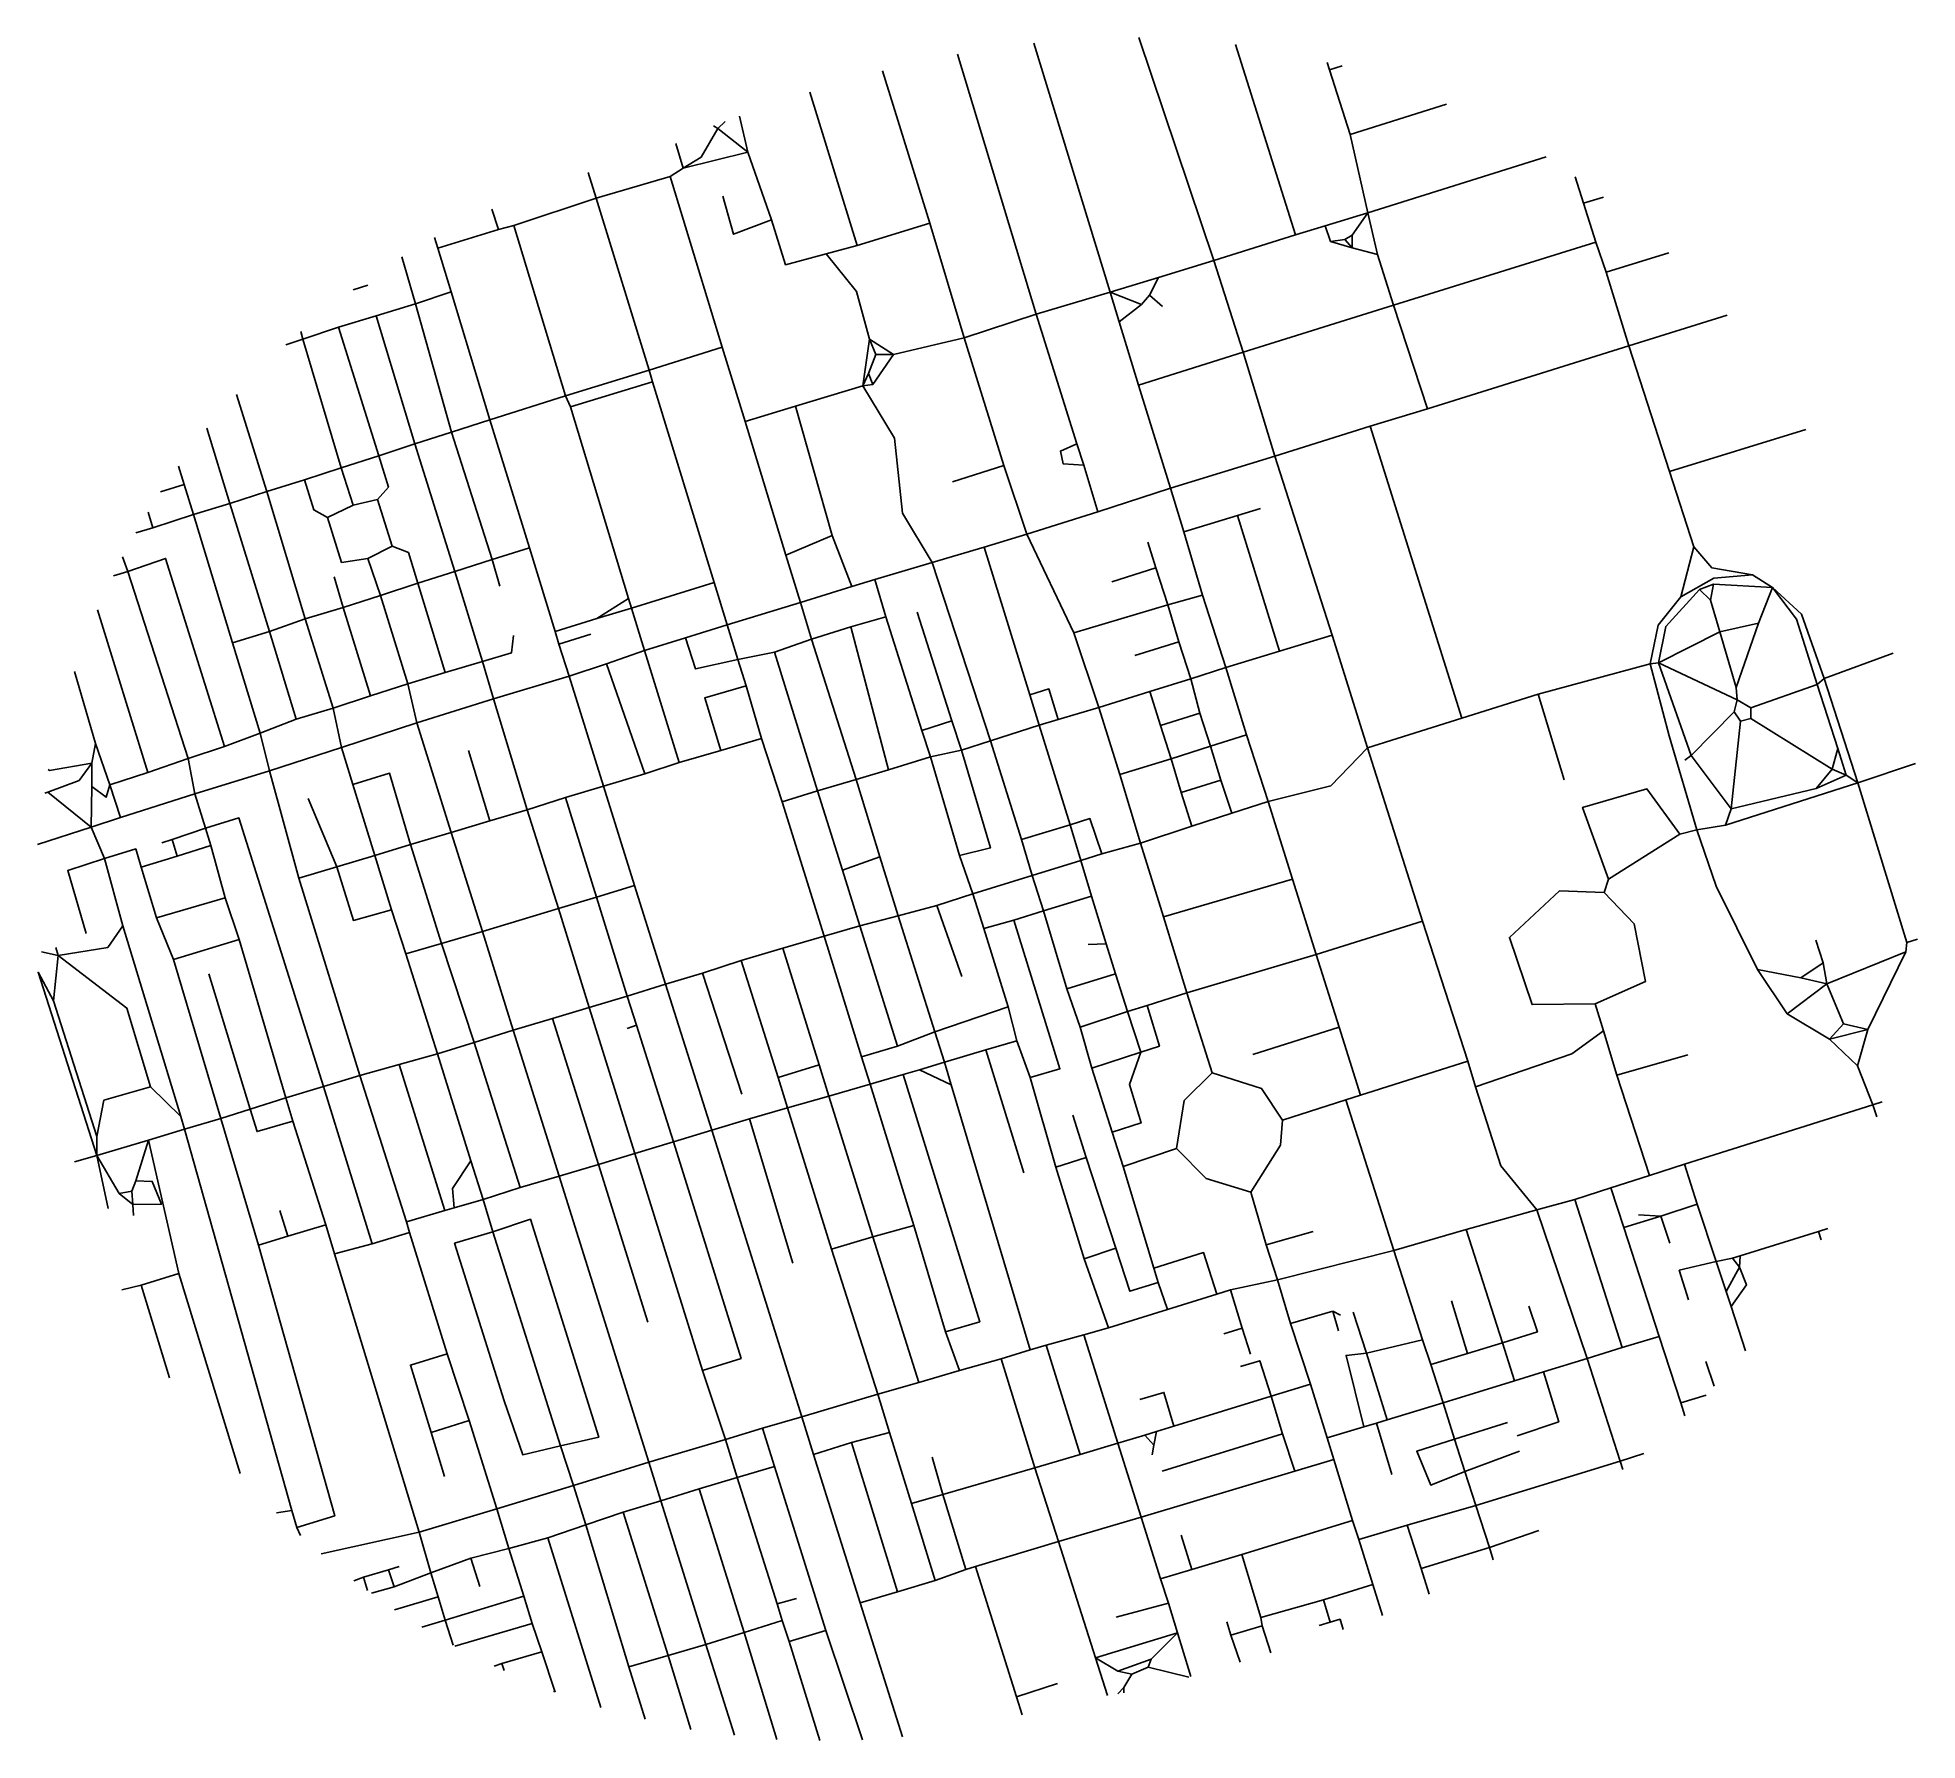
# Model space of a CAD drawing. Header units: metres. Extents: x 627410 to 629836, y 4834532 to 4836730.
import ezdxf

# ---------------------------------------------------------------- set-up
doc = ezdxf.new("R2010")
doc.units = ezdxf.units.M

msp = doc.modelspace()

# ---------------------------------------------------------------- linework, layer by layer
at = {"layer": 'ROADS'}
for points in [[(628927.8, 4836442.3), (628831.3, 4836730)], [(628698.6, 4836373.1), (628597.3, 4836708.8)], [(628794.3, 4836401.5), (628695.7, 4836723)], [(629033.2, 4836475.5), (628955.8, 4836720.9)], [(628561.4, 4836490.7), (628500.2, 4836687)], [(629077.1, 4836688.4), (629074, 4836698)], [(629077.1, 4836688.4), (629093.4, 4836693.5)], [(629103.7, 4836605.1), (629077.1, 4836688.4)], [(628467.6, 4836461.5), (628406.8, 4836659.7)], [(628326.6, 4836582.2), (628315.9, 4836628.6)], [(629228.1, 4836643.9), (629103.7, 4836605.1)], [(628243, 4836561.5), (628266.2, 4836575.5), (628288, 4836612.8)], [(628288, 4836612.8), (628282.2, 4836616.2)], [(628288, 4836612.8), (628297.4, 4836621.9)], [(628326.6, 4836582.2), (628288, 4836612.8)], [(629126.7, 4836504), (629103.7, 4836605.1)], [(628243, 4836561.5), (628233.8, 4836593.2)], [(628326.6, 4836582.2), (628243, 4836561.5)], [(628357.2, 4836494.9), (628326.6, 4836582.2)], [(628130.7, 4836522.8), (628120.5, 4836555.8)], [(628243, 4836561.5), (628226.4, 4836550.9)], [(629356.7, 4836575.9), (629126.7, 4836504)], [(628226.4, 4836550.9), (628130.7, 4836522.8)], [(628293.7, 4836330.3), (628226.4, 4836550.9)], [(629404.9, 4836516.2), (629394.2, 4836550.2)], [(628005.1, 4836482.3), (627996.3, 4836508.6)], [(628130.7, 4836522.8), (628024.7, 4836487.7)], [(628199.2, 4836300.6), (628130.7, 4836522.8)], [(628357.2, 4836494.9), (628308.2, 4836476.1), (628294.5, 4836525.2)], [(629430.6, 4836524), (629404.9, 4836516.2)], [(629420.9, 4836466.1), (629404.9, 4836516.2)], [(628005.1, 4836482.3), (627926.8, 4836458.1)], [(628024.7, 4836487.7), (628005.1, 4836482.3)], [(628091.3, 4836267.5), (628024.7, 4836487.7)], [(628427.8, 4836450.8), (628375.4, 4836436.8), (628357.2, 4836494.9)], [(628561.4, 4836490.7), (628467.6, 4836461.5)], [(628605.7, 4836342.6), (628561.4, 4836490.7)], [(629071.3, 4836486.9), (629033.2, 4836475.5)], [(629126.7, 4836504), (629071.3, 4836486.9)], [(629078.3, 4836467), (629071.3, 4836486.9)], [(629106.5, 4836475.1), (629126.7, 4836504)], [(629139.2, 4836449.9), (629126.7, 4836504)], [(627926.8, 4836458.1), (627922.5, 4836472.1)], [(627943.9, 4836401.8), (627926.8, 4836458.1)], [(628467.6, 4836461.5), (628427.8, 4836450.8)], [(629033.2, 4836475.5), (628927.8, 4836442.3)], [(629096.8, 4836469.6), (629078.3, 4836467)], [(629106.4, 4836458.8), (629078.3, 4836467)], [(629096.8, 4836469.6), (629106.5, 4836475.1)], [(629106.4, 4836458.8), (629096.8, 4836469.6)], [(629106.4, 4836458.8), (629106.5, 4836475.1)], [(629139.2, 4836449.9), (629106.4, 4836458.8)], [(629420.9, 4836466.1), (629159.8, 4836384.6)], [(629434.2, 4836427.1), (629420.9, 4836466.1)], [(627897.8, 4836386.4), (627880.3, 4836447.1)], [(628483.6, 4836340.7), (628466.7, 4836402.4), (628427.8, 4836450.8)], [(628927.8, 4836442.3), (628856.5, 4836420.2)], [(628965.7, 4836323.9), (628927.8, 4836442.3)], [(629159.8, 4836384.6), (629139.2, 4836449.9)], [(629515, 4836452.1), (629434.2, 4836427.1)], [(627817.3, 4836404.5), (627836.2, 4836410.7)], [(628856.5, 4836420.2), (628794.3, 4836401.5)], [(628844.9, 4836397.5), (628856.5, 4836420.2)], [(629463.3, 4836332.3), (629434.2, 4836427.1)], [(627897.8, 4836386.4), (627846.9, 4836370.7)], [(627943.9, 4836401.8), (627897.8, 4836386.4)], [(627944.4, 4836220.9), (627897.8, 4836386.4)], [(627993.9, 4836236.6), (627943.9, 4836401.8)], [(628794.3, 4836401.5), (628698.6, 4836373.1)], [(628805.9, 4836363.2), (628794.3, 4836401.5)], [(628794.3, 4836401.5), (628834.6, 4836385.7)], [(628805.9, 4836363.2), (628834.6, 4836385.7)], [(628834.6, 4836385.7), (628844.9, 4836397.5)], [(628861.7, 4836383), (628844.9, 4836397.5)], [(627846.9, 4836370.7), (627798.6, 4836356.2)], [(627897.1, 4836205.9), (627846.9, 4836370.7)], [(628698.6, 4836373.1), (628605.7, 4836342.6)], [(628751.3, 4836205.6), (628698.6, 4836373.1)], [(628830.7, 4836281.6), (628805.9, 4836363.2)], [(629159.8, 4836384.6), (628965.7, 4836323.9)], [(629203.6, 4836250.9), (629159.8, 4836384.6)], [(629590.3, 4836371.8), (629463.3, 4836332.3)], [(627752.6, 4836340.7), (627730.6, 4836333.5)], [(627752.6, 4836340.7), (627749.7, 4836350.7)], [(627798.6, 4836356.2), (627752.6, 4836340.7)], [(627801.8, 4836174.6), (627752.6, 4836340.7)], [(627850.6, 4836190.2), (627798.6, 4836356.2)], [(628474.8, 4836280.4), (628483.6, 4836340.7)], [(628491.7, 4836320.8), (628483.6, 4836340.7)], [(628514.4, 4836320.9), (628483.6, 4836340.7)], [(628605.7, 4836342.6), (628514.4, 4836320.9)], [(628657.1, 4836177.9), (628605.7, 4836342.6)], [(628293.7, 4836330.3), (628199.2, 4836300.6)], [(628323, 4836234.4), (628293.7, 4836330.3)], [(628482.1, 4836296.6), (628491.7, 4836320.8)], [(628514.4, 4836320.9), (628488, 4836282.4)], [(628491.7, 4836320.8), (628514.4, 4836320.9)], [(628965.7, 4836323.9), (628830.7, 4836281.6)], [(629006.7, 4836189.8), (628965.7, 4836323.9)], [(629463.3, 4836332.3), (629203.6, 4836250.9)], [(629515.9, 4836170), (629463.3, 4836332.3)], [(628091.3, 4836267.5), (628199.2, 4836300.6)], [(628203.4, 4836285.9), (628199.2, 4836300.6)], [(628474.8, 4836280.4), (628482.1, 4836296.6)], [(628488, 4836282.4), (628482.1, 4836296.6)], [(627705.8, 4836144.3), (627666.8, 4836269.4)], [(628091.3, 4836267.5), (627993.9, 4836236.6)], [(628097.6, 4836253.4), (628091.3, 4836267.5)], [(628203.4, 4836285.9), (628097.6, 4836253.4)], [(628283.1, 4836026.8), (628203.4, 4836285.9)], [(628474.8, 4836280.4), (628388.3, 4836254.2)], [(628488, 4836282.4), (628474.8, 4836280.4)], [(628564.3, 4836052.6), (628526, 4836116.1), (628515.9, 4836213.1), (628474.8, 4836280.4)], [(628872.1, 4836148.5), (628830.7, 4836281.6)], [(628172.6, 4836006.2), (628097.6, 4836253.4)], [(628388.3, 4836254.2), (628323, 4836234.4)], [(628435.3, 4836087.6), (628388.3, 4836254.2)], [(629203.6, 4836250.9), (629129.6, 4836228.4)], [(627628.6, 4836226), (627658.3, 4836128.6)], [(627944.4, 4836220.9), (627897.1, 4836205.9)], [(627993.9, 4836236.6), (627944.4, 4836220.9)], [(627996.6, 4836056.5), (627944.4, 4836220.9)], [(628045.1, 4836071.7), (627993.9, 4836236.6)], [(628375.8, 4836062.2), (628323, 4836234.4)], [(629129.6, 4836228.4), (629006.7, 4836189.8)], [(629247.7, 4835851.5), (629129.6, 4836228.4)], [(629691.8, 4836224.2), (629515.9, 4836170)], [(627897.1, 4836205.9), (627850.6, 4836190.2)], [(627948.5, 4836040.8), (627897.1, 4836205.9)], [(628760, 4836178.3), (628733.6, 4836179.8), (628729.9, 4836196.3), (628751.3, 4836205.6)], [(628760, 4836178.3), (628751.3, 4836205.6)], [(627599.4, 4836153.1), (627592.2, 4836177.1)], [(627801.8, 4836174.6), (627754.4, 4836159.3)], [(627850.6, 4836190.2), (627801.8, 4836174.6)], [(627817.4, 4836126.4), (627801.8, 4836174.6)], [(627850.6, 4836190.2), (627862.8, 4836149.7), (627848.8, 4836134)], [(628657.1, 4836177.9), (628590.6, 4836156.8)], [(628686.5, 4836089.3), (628657.1, 4836177.9)], [(628778.2, 4836118), (628760, 4836178.3)], [(629006.7, 4836189.8), (628872.1, 4836148.5)], [(629080.5, 4835958.9), (629006.7, 4836189.8)], [(629547, 4836072.9), (629515.9, 4836170)], [(627599.4, 4836153.1), (627568.8, 4836143.7)], [(627611.5, 4836114.5), (627599.4, 4836153.1)], [(627705.8, 4836144.3), (627658.3, 4836128.6)], [(627754.4, 4836159.3), (627705.8, 4836144.3)], [(627755.6, 4835979.9), (627705.8, 4836144.3)], [(627754.4, 4836159.3), (627766.5, 4836120.4), (627784.4, 4836110.7)], [(628872.1, 4836148.5), (628778.2, 4836118)], [(628889.3, 4836092.2), (628872.1, 4836148.5)], [(627658.3, 4836128.6), (627611.5, 4836114.5)], [(627709.4, 4835963.5), (627658.3, 4836128.6)], [(627784.4, 4836110.7), (627817.4, 4836126.4)], [(627817.4, 4836126.4), (627848.8, 4836134)], [(627848.8, 4836134), (627867.9, 4836073.7)], [(628958.3, 4836113.1), (628988.1, 4836122.4)], [(627559, 4836097.2), (627537, 4836090.7)], [(627559, 4836097.2), (627553, 4836117.4)], [(627611.5, 4836114.5), (627559, 4836097.2)], [(627661.8, 4835948.9), (627611.5, 4836114.5)], [(627836.2, 4836057.8), (627802.4, 4836052.6), (627784.4, 4836110.7)], [(628778.2, 4836118), (628686.5, 4836089.3)], [(628958.3, 4836113.1), (628889.3, 4836092.2)], [(629012.8, 4835938), (628958.3, 4836113.1)], [(627867.9, 4836073.7), (627836.2, 4836057.8)], [(627901, 4836025.7), (627888.6, 4836065.3), (627867.9, 4836073.7)], [(628045.1, 4836071.7), (627996.6, 4836056.5)], [(628078.1, 4835963.4), (628045.1, 4836071.7)], [(628375.8, 4836062.2), (628435.3, 4836087.6)], [(628460.7, 4836021.5), (628435.3, 4836087.6)], [(628631.4, 4836072.2), (628564.3, 4836052.6)], [(628686.5, 4836089.3), (628631.4, 4836072.2)], [(628690.3, 4835881.9), (628631.4, 4836072.2)], [(628747.2, 4835961.9), (628686.5, 4836089.3)], [(628853.2, 4836045.8), (628842.8, 4836078.7)], [(628913.4, 4836010.6), (628889.3, 4836092.2)], [(629530.2, 4836008.2), (629547, 4836072.9)], [(629622.9, 4836036.8), (629570.4, 4836045.7), (629547, 4836072.9)], [(627526.6, 4836041), (627519.6, 4836059.7)], [(627651.4, 4835815.3), (627575.3, 4836057.9), (627526.6, 4836041)], [(627852.8, 4836010), (627836.2, 4836057.8)], [(627996.6, 4836056.5), (627948.5, 4836040.8)], [(627996.6, 4836056.5), (628006.8, 4836022.1)], [(628394.6, 4836001), (628375.8, 4836062.2)], [(628564.3, 4836052.6), (628490.4, 4836030.7)], [(628639.7, 4835822.6), (628564.3, 4836052.6)], [(628853.2, 4836045.8), (628796.1, 4836027.5)], [(628868.6, 4835997.8), (628853.2, 4836045.8)], [(627526.6, 4836041), (627508.1, 4836035.3)], [(627604.7, 4835799.8), (627526.6, 4836041)], [(627804.6, 4835994.5), (627792.9, 4836034)], [(627901, 4836025.7), (627852.8, 4836010)], [(627948.5, 4836040.8), (627901, 4836025.7)], [(627936, 4835910.8), (627901, 4836025.7)], [(627984.3, 4835924.9), (627948.5, 4836040.8)], [(628283.1, 4836026.8), (628176.3, 4835993.8)], [(628299.8, 4835972), (628283.1, 4836026.8)], [(628460.7, 4836021.5), (628394.6, 4836001)], [(628490.4, 4836030.7), (628460.7, 4836021.5)], [(628504.6, 4835982.6), (628490.4, 4836030.7)], [(629530.2, 4836008.2), (629573.1, 4836032.2), (629622.9, 4836036.8)], [(629572.4, 4836024.6), (629554.6, 4836017.7)], [(629568.9, 4836004.1), (629572.4, 4836024.6)], [(629648.8, 4836020.5), (629572.4, 4836024.6)], [(629648.8, 4836020.5), (629622.9, 4836036.8)], [(627852.8, 4836010), (627804.6, 4835994.5)], [(627888.1, 4835896), (627852.8, 4836010)], [(628131.8, 4835980.2), (628172.6, 4836006.2)], [(628176.3, 4835993.8), (628172.6, 4836006.2)], [(628394.6, 4836001), (628299.8, 4835972)], [(628408.7, 4835953.5), (628394.6, 4836001)], [(628868.6, 4835997.8), (628747.2, 4835961.9)], [(628913.4, 4836010.6), (628868.6, 4835997.8)], [(628882.7, 4835950.1), (628868.6, 4835997.8)], [(628943.4, 4835917.2), (628913.4, 4836010.6)], [(629490.9, 4835921.9), (629501.3, 4835971.6), (629530.2, 4836008.2)], [(629554.6, 4836017.7), (629510.9, 4835970.1), (629501.5, 4835923.3)], [(629568.9, 4836004.1), (629554.6, 4836017.7)], [(629580.6, 4835963.1), (629568.9, 4836004.1)], [(629630.8, 4835974.1), (629648.8, 4836020.5)], [(629706.4, 4835895.1), (629679.7, 4835979.5), (629648.8, 4836020.5)], [(629715.4, 4835902.9), (629686, 4835985.9), (629648.8, 4836020.5)], [(627552.4, 4835781.5), (627487.3, 4835991.4)], [(627755.6, 4835979.9), (627709.4, 4835963.5)], [(627804.6, 4835994.5), (627755.6, 4835979.9)], [(627791.5, 4835864.7), (627755.6, 4835979.9)], [(627839.6, 4835880.4), (627804.6, 4835994.5)], [(628131.8, 4835980.2), (628078.1, 4835963.4)], [(628176.3, 4835993.8), (628131.8, 4835980.2)], [(628193.1, 4835939.1), (628176.3, 4835993.8)], [(628504.6, 4835982.6), (628459.5, 4835969.5)], [(628551.2, 4835835.6), (628504.6, 4835982.6)], [(628589.8, 4835848.2), (628545.3, 4835988.4)], [(629580.6, 4835963.1), (629630.8, 4835974.1)], [(629601.7, 4835891.3), (629630.8, 4835974.1)], [(627709.4, 4835963.5), (627661.8, 4835948.9)], [(627697.5, 4835832.5), (627661.8, 4835948.9)], [(627743.7, 4835850.2), (627709.4, 4835963.5)], [(627984.3, 4835924.9), (628021.7, 4835936.1), (628024.4, 4835958.4)], [(628082.9, 4835947.4), (628078.1, 4835963.4)], [(628082.9, 4835947.4), (628124.2, 4835960.2)], [(628246.1, 4835955.3), (628193.1, 4835939.1)], [(628299.8, 4835972), (628246.1, 4835955.3)], [(628313.9, 4835927.4), (628259.2, 4835915.3), (628246.1, 4835955.3)], [(628313.9, 4835927.4), (628299.8, 4835972)], [(628408.7, 4835953.5), (628360.9, 4835936.9)], [(628459.5, 4835969.5), (628408.7, 4835953.5)], [(628466.3, 4835772.7), (628408.7, 4835953.5)], [(628508, 4835785.1), (628459.5, 4835969.5)], [(628779.5, 4835865.4), (628747.2, 4835961.9)], [(628882.7, 4835950.1), (628825.9, 4835932.4)], [(628898.1, 4835902.4), (628882.7, 4835950.1)], [(629080.5, 4835958.9), (629012.8, 4835938)], [(629126.3, 4835813.5), (629080.5, 4835958.9)], [(629501.5, 4835923.3), (629580.6, 4835963.1)], [(629601.7, 4835891.3), (629580.6, 4835963.1)], [(627984.3, 4835924.9), (627936, 4835910.8)], [(627998.6, 4835876.7), (627984.3, 4835924.9)], [(628096.1, 4835906), (628082.9, 4835947.4)], [(628193.1, 4835939.1), (628144.2, 4835921.8)], [(628238.1, 4835794.4), (628193.1, 4835939.1)], [(628360.9, 4835936.9), (628313.9, 4835927.4)], [(628324.3, 4835893.6), (628313.9, 4835927.4)], [(628416.7, 4835758), (628360.9, 4835936.9)], [(629012.8, 4835938), (628943.4, 4835917.2)], [(629804.5, 4835935.7), (629715.4, 4835902.9)], [(627485.1, 4835819.1), (627457.7, 4835912.1)], [(627936, 4835910.8), (627888.1, 4835896)], [(628096.1, 4835906), (627998.6, 4835876.7)], [(628144.2, 4835921.8), (628096.1, 4835906)], [(628140.2, 4835763.8), (628096.1, 4835906)], [(628193.7, 4835779.9), (628144.2, 4835921.8)], [(628898.1, 4835902.4), (628845.5, 4835886.2)], [(628943.4, 4835917.2), (628898.1, 4835902.4)], [(628910, 4835858.3), (628898.1, 4835902.4)], [(628970.2, 4835830.3), (628943.4, 4835917.2)], [(629346.4, 4835882.6), (629490.9, 4835921.9)], [(629490.9, 4835921.9), (629501.5, 4835923.3)], [(629515.3, 4835828.9), (629490.9, 4835921.9)], [(629543.9, 4835803.7), (629501.5, 4835923.3)], [(629603.2, 4835875.2), (629501.5, 4835923.3)], [(629706.4, 4835895.1), (629715.4, 4835902.9)], [(629758.7, 4835768.3), (629715.4, 4835902.9)], [(627839.6, 4835880.4), (627791.5, 4835864.7)], [(627888.1, 4835896), (627839.6, 4835880.4)], [(627899.5, 4835845.6), (627888.1, 4835896)], [(627998.6, 4835876.7), (627899.5, 4835845.6)], [(628042.1, 4835733.4), (627998.6, 4835876.7)], [(628291.9, 4835809.8), (628271, 4835877.8), (628324.3, 4835893.6)], [(628344.3, 4835825.3), (628324.3, 4835893.6)], [(628727.2, 4835849.8), (628715, 4835889.4), (628690.3, 4835881.9)], [(628702.7, 4835842.5), (628690.3, 4835881.9)], [(628845.5, 4835886.2), (628779.5, 4835865.4)], [(628859.2, 4835842.3), (628845.5, 4835886.2)], [(629346.4, 4835882.6), (629247.7, 4835851.5)], [(629346.4, 4835882.6), (629380, 4835772)], [(629603.2, 4835875.2), (629601.7, 4835891.3)], [(629706.4, 4835895.1), (629620.8, 4835865)], [(629732.9, 4835812.5), (629706.4, 4835895.1)], [(627791.5, 4835864.7), (627743.7, 4835850.2)], [(627802.4, 4835813.7), (627791.5, 4835864.7)], [(628779.5, 4835865.4), (628727.2, 4835849.8)], [(628806.7, 4835778.8), (628779.5, 4835865.4)], [(628910, 4835858.3), (628859.2, 4835842.3)], [(628923.5, 4835815.4), (628910, 4835858.3)], [(629543.9, 4835803.7), (629599.1, 4835859.9)], [(629599.1, 4835859.9), (629603.2, 4835875.2)], [(629599.1, 4835859.9), (629607.2, 4835848)], [(629620.8, 4835865), (629603.2, 4835875.2)], [(629620.8, 4835851.4), (629620.8, 4835865)], [(627697.5, 4835832.5), (627651.4, 4835815.3)], [(627743.7, 4835850.2), (627697.5, 4835832.5)], [(627709.4, 4835783.8), (627697.5, 4835832.5)], [(627899.5, 4835845.6), (627802.4, 4835813.7)], [(627943.8, 4835704.1), (627899.5, 4835845.6)], [(628589.8, 4835848.2), (628551.2, 4835835.6)], [(628562.1, 4835801.7), (628551.2, 4835835.6)], [(628602.5, 4835810.5), (628589.8, 4835848.2)], [(628702.7, 4835842.5), (628639.7, 4835822.6)], [(628727.2, 4835849.8), (628702.7, 4835842.5)], [(628742.4, 4835714), (628702.7, 4835842.5)], [(628872.7, 4835799.4), (628859.2, 4835842.3)], [(628970.2, 4835830.3), (628923.5, 4835815.4)], [(628998.1, 4835744.1), (628970.2, 4835830.3)], [(629247.7, 4835851.5), (629126.3, 4835813.5)], [(629551.2, 4835707.7), (629515.3, 4835828.9)], [(629595.4, 4835734.5), (629607.2, 4835848)], [(629607.2, 4835848), (629620.8, 4835851.4)], [(629725.5, 4835785.8), (629620.8, 4835851.4)], [(627480.2, 4835793.8), (627485.1, 4835819.1)], [(627503.3, 4835765.7), (627485.1, 4835819.1)], [(627651.4, 4835815.3), (627604.7, 4835799.8)], [(627802.4, 4835813.7), (627709.4, 4835783.8)], [(627816.9, 4835766.1), (627802.4, 4835813.7)], [(627993.8, 4835719.1), (627966.1, 4835809.9)], [(628291.9, 4835809.8), (628238.1, 4835794.4)], [(628344.3, 4835825.3), (628291.9, 4835809.8)], [(628370.8, 4835743.9), (628344.3, 4835825.3)], [(628602.5, 4835810.5), (628562.1, 4835801.7)], [(628599.8, 4835674.5), (628639.6, 4835684.2), (628602.5, 4835810.5)], [(628639.7, 4835822.6), (628602.5, 4835810.5)], [(628679.7, 4835695.2), (628639.7, 4835822.6)], [(628923.5, 4835815.4), (628872.7, 4835799.4)], [(628937.1, 4835771.5), (628923.5, 4835815.4)], [(629126.3, 4835813.5), (629078.9, 4835764.5), (628998.1, 4835744.1)], [(629196.9, 4835589.9), (629126.3, 4835813.5)], [(629535.4, 4835797.6), (629543.9, 4835803.7)], [(629595.4, 4835734.5), (629543.9, 4835803.7)], [(629725.5, 4835785.8), (629732.9, 4835812.5)], [(629743.6, 4835778.1), (629732.9, 4835812.5)], [(627423.5, 4835756.3), (627463.7, 4835771.2), (627480.2, 4835793.8)], [(627480.2, 4835793.8), (627425.5, 4835784.2), (627423.9, 4835785.5)], [(627480.3, 4835763.5), (627480.2, 4835793.8)], [(627552.4, 4835781.5), (627503.3, 4835765.7)], [(627604.7, 4835799.8), (627552.4, 4835781.5)], [(627613.2, 4835753.9), (627604.7, 4835799.8)], [(627709.4, 4835783.8), (627613.2, 4835753.9)], [(627747.2, 4835645), (627709.4, 4835783.8)], [(627891.4, 4835688.5), (627864.4, 4835780.7), (627816.9, 4835766.1)], [(628193.7, 4835779.9), (628140.2, 4835763.8)], [(628238.1, 4835794.4), (628193.7, 4835779.9)], [(628508, 4835785.1), (628466.3, 4835772.7)], [(628562.1, 4835801.7), (628508, 4835785.1)], [(628599.8, 4835674.5), (628562.1, 4835801.7)], [(628872.7, 4835799.4), (628806.7, 4835778.8)], [(628885.8, 4835755.6), (628872.7, 4835799.4)], [(629705.1, 4835760.9), (629725.5, 4835785.8)], [(629743.6, 4835778.1), (629725.5, 4835785.8)], [(629833.2, 4835793.2), (629758.7, 4835768.3)], [(627419.5, 4835754.9), (627423.5, 4835756.3)], [(627479.4, 4835710.9), (627423.5, 4835756.3)], [(627479.4, 4835710.9), (627480.3, 4835763.5)], [(627480.3, 4835763.5), (627498.5, 4835749.7), (627503.3, 4835765.7)], [(627517.2, 4835723.5), (627503.3, 4835765.7)], [(627845.5, 4835674.6), (627816.9, 4835766.1)], [(628140.2, 4835763.8), (628091.5, 4835749.5)], [(628180.5, 4835635.8), (628140.2, 4835763.8)], [(628416.7, 4835758), (628370.8, 4835743.9)], [(628466.3, 4835772.7), (628416.7, 4835758)], [(628448.6, 4835655.6), (628416.7, 4835758)], [(628497, 4835672.8), (628466.3, 4835772.7)], [(628833.1, 4835690.4), (628806.7, 4835778.8)], [(628937.1, 4835771.5), (628885.8, 4835755.6)], [(628899.5, 4835712.4), (628885.8, 4835755.6)], [(628951.3, 4835728.9), (628937.1, 4835771.5)], [(629529.1, 4835702.1), (629486.6, 4835760.3), (629403.6, 4835736.6), (629437.1, 4835643.9)], [(629758.7, 4835768.3), (629588, 4835713.5)], [(629705.1, 4835760.9), (629595.4, 4835734.5)], [(629705.1, 4835760.9), (629743.6, 4835778.1)], [(629758.7, 4835768.3), (629743.6, 4835778.1)], [(629821.9, 4835562.1), (629758.7, 4835768.3)], [(627613.2, 4835753.9), (627517.2, 4835723.5)], [(627627, 4835709.6), (627613.2, 4835753.9)], [(627796.4, 4835659.7), (627759.4, 4835748.2)], [(628042.1, 4835733.4), (627993.8, 4835719.1)], [(628091.5, 4835749.5), (628042.1, 4835733.4)], [(628082.3, 4835606), (628042.1, 4835733.4)], [(628131.3, 4835620.6), (628091.5, 4835749.5)], [(628425.1, 4835570.3), (628370.8, 4835743.9)], [(628998.1, 4835744.1), (628951.3, 4835728.9)], [(629029.4, 4835644), (628998.1, 4835744.1)], [(629588, 4835713.5), (629595.4, 4835734.5)], [(627479.4, 4835710.9), (627410.2, 4835688.5)], [(627517.2, 4835723.5), (627479.4, 4835710.9)], [(627496.4, 4835670.4), (627479.4, 4835710.9)], [(627627, 4835709.6), (627583.7, 4835695)], [(627779.1, 4835376.3), (627670, 4835723), (627627, 4835709.6)], [(627633.8, 4835687.2), (627627, 4835709.6)], [(627993.8, 4835719.1), (627943.8, 4835704.1)], [(628742.4, 4835714), (628679.7, 4835695.2)], [(628783.5, 4835676.5), (628767.9, 4835722.2), (628742.4, 4835714)], [(628756.4, 4835667.9), (628742.4, 4835714)], [(628899.5, 4835712.4), (628833.1, 4835690.4)], [(628951.3, 4835728.9), (628899.5, 4835712.4)], [(629551.2, 4835707.7), (629529.1, 4835702.1)], [(629588, 4835713.5), (629551.2, 4835707.7)], [(629576.2, 4835634.9), (629551.2, 4835707.7)], [(627496.4, 4835670.4), (627536.9, 4835682.9), (627543.9, 4835659.6)], [(627583.7, 4835695), (627570.5, 4835690.9)], [(627590.3, 4835673.8), (627583.7, 4835695)], [(627633.8, 4835687.2), (627590.3, 4835673.8)], [(627652.2, 4835619.8), (627633.8, 4835687.2)], [(627891.4, 4835688.5), (627845.5, 4835674.6)], [(627943.8, 4835704.1), (627891.4, 4835688.5)], [(627891.4, 4835688.5), (627931.3, 4835560.8)], [(627984.1, 4835576.4), (627943.8, 4835704.1)], [(628693.6, 4835648.5), (628679.7, 4835695.2)], [(628833.1, 4835690.4), (628783.5, 4835676.5)], [(628862.9, 4835595.4), (628833.1, 4835690.4)], [(629437.1, 4835643.9), (629529.1, 4835702.1)], [(627496.4, 4835670.4), (627449.2, 4835654.9), (627473, 4835574)], [(627520.4, 4835583.7), (627496.4, 4835670.4)], [(627590.3, 4835673.8), (627543.9, 4835659.6)], [(627543.9, 4835659.6), (627563.6, 4835594.2)], [(627796.4, 4835659.7), (627747.2, 4835645)], [(627845.5, 4835674.6), (627796.4, 4835659.7)], [(627866.7, 4835604.2), (627817.6, 4835590.6), (627796.4, 4835659.7)], [(627866.7, 4835604.2), (627845.5, 4835674.6)], [(628448.6, 4835655.6), (628497, 4835672.8)], [(628520.5, 4835596.7), (628497, 4835672.8)], [(628616.9, 4835624.9), (628599.8, 4835674.5)], [(628756.4, 4835667.9), (628693.6, 4835648.5)], [(628783.5, 4835676.5), (628756.4, 4835667.9)], [(628770, 4835621.8), (628756.4, 4835667.9)], [(627825.9, 4835390.4), (627747.2, 4835645)], [(628180.5, 4835635.8), (628131.3, 4835620.6)], [(628220.5, 4835508.6), (628180.5, 4835635.8)], [(628470.9, 4835583.5), (628448.6, 4835655.6)], [(628693.6, 4835648.5), (628616.9, 4835624.9)], [(628708.1, 4835603.2), (628693.6, 4835648.5)], [(629029.4, 4835644), (628862.9, 4835595.4)], [(629059.9, 4835546.6), (629029.4, 4835644)], [(629437.1, 4835643.9), (629431.7, 4835626.8)], [(629629.2, 4835527.3), (629576.2, 4835634.9)], [(627652.2, 4835619.8), (627563.6, 4835594.2)], [(627670.2, 4835565.9), (627652.2, 4835619.8)], [(628131.3, 4835620.6), (628082.3, 4835606)], [(628170.9, 4835493.1), (628131.3, 4835620.6)], [(628570.4, 4835609.8), (628520.5, 4835596.7)], [(628616.9, 4835624.9), (628570.4, 4835609.8)], [(628570.4, 4835609.8), (628602.8, 4835518.4)], [(628631, 4835580.2), (628616.9, 4835624.9)], [(628770, 4835621.8), (628708.1, 4835603.2)], [(628789.1, 4835560.6), (628770, 4835621.8)], [(629419.8, 4835483), (629338.4, 4835482.1), (629309.2, 4835568.8), (629373.7, 4835628.7), (629431.7, 4835626.8)], [(629431.7, 4835626.8), (629470.2, 4835586.2), (629484.8, 4835511.7), (629419.8, 4835483)], [(627563.6, 4835594.2), (627585.6, 4835540.3)], [(627885.2, 4835547.5), (627866.7, 4835604.2)], [(628082.3, 4835606), (627984.1, 4835576.4)], [(628121.9, 4835478.2), (628082.3, 4835606)], [(628520.5, 4835596.7), (628470.9, 4835583.5)], [(628567.7, 4835446.9), (628520.5, 4835596.7)], [(628631, 4835580.2), (628669.7, 4835591.2)], [(628669.7, 4835591.2), (628708.1, 4835603.2)], [(628690.9, 4835388), (628729.3, 4835399.2), (628669.7, 4835591.2)], [(628738, 4835502.4), (628708.1, 4835603.2)], [(628893.1, 4835497.1), (628862.9, 4835595.4)], [(629196.9, 4835589.9), (629059.9, 4835546.6)], [(629255.6, 4835409), (629196.9, 4835589.9)], [(627436.9, 4835545.4), (627500.7, 4835555.7), (627520.4, 4835583.7)], [(627594.9, 4835337.6), (627520.4, 4835583.7)], [(627670.2, 4835565.9), (627585.6, 4835540.3)], [(627730.5, 4835361.7), (627670.2, 4835565.9)], [(627931.3, 4835560.8), (627885.2, 4835547.5)], [(627984.1, 4835576.4), (627931.3, 4835560.8)], [(627973.6, 4835433), (627931.3, 4835560.8)], [(628023.9, 4835449.1), (627984.1, 4835576.4)], [(628425.1, 4835570.3), (628371.6, 4835554.8)], [(628470.9, 4835583.5), (628425.1, 4835570.3)], [(628473.4, 4835414.7), (628425.1, 4835570.3)], [(628519.5, 4835428.2), (628470.9, 4835583.5)], [(628662.5, 4835479.2), (628631, 4835580.2)], [(628789.1, 4835560.6), (628765.6, 4835559.6)], [(628801, 4835521.9), (628789.1, 4835560.6)], [(629714, 4835536), (629704.6, 4835565.1)], [(629820.8, 4835550.3), (629821.9, 4835562.1)], [(629835.6, 4835566.3), (629821.9, 4835562.1)], [(627436.9, 4835545.4), (627415.1, 4835550.2)], [(627430.7, 4835486.8), (627436.9, 4835545.4)], [(627436.9, 4835545.4), (627433.7, 4835555.9)], [(627555.8, 4835376.1), (627525.4, 4835477.5), (627436.9, 4835545.4)], [(627646.7, 4835335.1), (627585.6, 4835540.3)], [(627926, 4835418.4), (627885.2, 4835547.5)], [(628318.1, 4835539), (628267.9, 4835522.4)], [(628371.6, 4835554.8), (628318.1, 4835539)], [(628365.7, 4835387.9), (628318.1, 4835539)], [(628418.6, 4835404.2), (628371.6, 4835554.8)], [(629059.9, 4835546.6), (628893.1, 4835497.1)], [(629089.4, 4835452.8), (629059.9, 4835546.6)], [(629718.9, 4835508.8), (629820.8, 4835550.3)], [(629771.5, 4835449.9), (629820.8, 4835550.3)], [(627430.7, 4835486.8), (627410.9, 4835523.8), (627486.5, 4835287.5)], [(627684.4, 4835347.3), (627631.1, 4835521.9)], [(628267.9, 4835522.4), (628220.5, 4835508.6)], [(628267.9, 4835522.4), (628319, 4835366.3)], [(628801, 4835521.9), (628738, 4835502.4)], [(628816.4, 4835473), (628801, 4835521.9)], [(629667.8, 4835470), (629629.2, 4835527.3)], [(629685.1, 4835516.6), (629629.2, 4835527.3)], [(629714, 4835536), (629685.1, 4835516.6)], [(629718.9, 4835508.8), (629685.1, 4835516.6)], [(629718.9, 4835508.8), (629714, 4835536)], [(628170.9, 4835493.1), (628121.9, 4835478.2)], [(628220.5, 4835508.6), (628170.9, 4835493.1)], [(628183, 4835455.4), (628170.9, 4835493.1)], [(628280, 4835320), (628220.5, 4835508.6)], [(628755.4, 4835452.7), (628738, 4835502.4)], [(628893.1, 4835497.1), (628841.9, 4835481)], [(628925.9, 4835393.9), (628893.1, 4835497.1)], [(629667.8, 4835470), (629718.9, 4835508.8)], [(629740.2, 4835457.2), (629718.9, 4835508.8)], [(627486.5, 4835311.8), (627430.7, 4835486.8)], [(628074.5, 4835463.9), (628023.9, 4835449.1)], [(628121.9, 4835478.2), (628074.5, 4835463.9)], [(628133.8, 4835275.7), (628074.5, 4835463.9)], [(628180.6, 4835289.7), (628121.9, 4835478.2)], [(628662.5, 4835479.2), (628567.7, 4835446.9)], [(628673.5, 4835435.3), (628662.5, 4835479.2)], [(628816.4, 4835473), (628755.4, 4835452.7)], [(628841.9, 4835481), (628816.4, 4835473)], [(628833.7, 4835420.8), (628816.4, 4835473)], [(628833.7, 4835420.8), (628857.6, 4835428.6), (628841.9, 4835481)], [(629430.5, 4835448), (629419.8, 4835483)], [(629722.2, 4835437.5), (629667.8, 4835470)], [(628023.9, 4835449.1), (627973.6, 4835433)], [(628083.3, 4835260.5), (628023.9, 4835449.1)], [(628183, 4835455.4), (628170.8, 4835451)], [(628230.7, 4835305), (628183, 4835455.4)], [(628567.7, 4835446.9), (628519.5, 4835428.2)], [(628580.2, 4835407.7), (628567.7, 4835446.9)], [(628770.4, 4835400.2), (628755.4, 4835452.7)], [(629089.4, 4835452.8), (628978.3, 4835417.6)], [(629117.2, 4835365.3), (629089.4, 4835452.8)], [(629265.5, 4835375.8), (629389.6, 4835418.3), (629430.5, 4835448)], [(629448, 4835391), (629430.5, 4835448)], [(629722.2, 4835437.5), (629740.2, 4835457.2)], [(629722.2, 4835437.5), (629771.5, 4835449.9)], [(629771.5, 4835449.9), (629740.2, 4835457.2)], [(629758.4, 4835403), (629771.5, 4835449.9)], [(627926, 4835418.4), (627876.7, 4835404.8)], [(627973.6, 4835433), (627926, 4835418.4)], [(627969.3, 4835280.3), (627926, 4835418.4)], [(628032.9, 4835246.2), (627973.6, 4835433)], [(628519.5, 4835428.2), (628473.4, 4835414.7)], [(628633.7, 4835423.6), (628580.2, 4835407.7)], [(628673.5, 4835435.3), (628633.7, 4835423.6)], [(628633.7, 4835423.6), (628682.8, 4835265.1)], [(628690.9, 4835388), (628673.5, 4835435.3)], [(628770.4, 4835400.2), (628833.7, 4835420.8)], [(628796.8, 4835317.4), (628834, 4835329.3), (628818.9, 4835378.9), (628833.7, 4835420.8)], [(629448, 4835391), (629539.5, 4835417)], [(629758.4, 4835403), (629722.2, 4835437.5)], [(627876.7, 4835404.8), (627825.9, 4835390.4)], [(627935.8, 4835216.3), (627876.7, 4835404.8)], [(628418.6, 4835404.2), (628365.7, 4835387.9)], [(628431.2, 4835363.9), (628418.6, 4835404.2)], [(628484.6, 4835379.4), (628473.4, 4835414.7)], [(628527.1, 4835391.9), (628484.6, 4835379.4)], [(628547.9, 4835397.8), (628527.1, 4835391.9)], [(628581.5, 4835059.7), (628625.9, 4835072.8), (628527.1, 4835391.9)], [(628580.2, 4835407.7), (628547.9, 4835397.8)], [(628589, 4835378.6), (628547.9, 4835397.8)], [(628589, 4835378.6), (628580.2, 4835407.7)], [(628796.8, 4835317.4), (628770.4, 4835400.2)], [(628879.6, 4835296.2), (628889.5, 4835358.2), (628925.9, 4835393.9)], [(629016.5, 4835332.8), (628989.4, 4835373.9), (628925.9, 4835393.9)], [(629255.6, 4835409), (629117.2, 4835365.3)], [(629265.5, 4835375.8), (629255.6, 4835409)], [(629490.1, 4835261.5), (629448, 4835391)], [(629778.2, 4835352.6), (629758.4, 4835403)], [(627486.5, 4835311.8), (627495.7, 4835358.5), (627555.8, 4835376.1)], [(627594.9, 4835337.6), (627555.8, 4835376.1)], [(627779.1, 4835376.3), (627730.5, 4835361.7)], [(627825.9, 4835390.4), (627779.1, 4835376.3)], [(627842, 4835173.5), (627779.1, 4835376.3)], [(627886, 4835201.6), (627825.9, 4835390.4)], [(628377.6, 4835348.8), (628365.7, 4835387.9)], [(628484.6, 4835379.4), (628431.2, 4835363.9)], [(628540.6, 4835197.1), (628484.6, 4835379.4)], [(628690.7, 4835036.6), (628589, 4835378.6)], [(628723.8, 4835272.4), (628690.9, 4835388)], [(629265.5, 4835375.8), (629298, 4835274), (629344.6, 4835217.3)], [(627684.4, 4835347.3), (627646.7, 4835335.1)], [(627730.5, 4835361.7), (627684.4, 4835347.3)], [(627739.6, 4835331.8), (627693.5, 4835318.1), (627684.4, 4835347.3)], [(627739.6, 4835331.8), (627730.5, 4835361.7)], [(628377.6, 4835348.8), (628328.9, 4835334.7)], [(628431.2, 4835363.9), (628377.6, 4835348.8)], [(628434.5, 4835166.3), (628377.6, 4835348.8)], [(628488, 4835182.2), (628431.2, 4835363.9)], [(629098.3, 4835359.2), (629016.5, 4835332.8)], [(629117.2, 4835365.3), (629098.3, 4835359.2)], [(629159.9, 4835164.8), (629098.3, 4835359.2)], [(629778.2, 4835352.6), (629535.3, 4835275.9)], [(629790.1, 4835356.4), (629778.2, 4835352.6)], [(629783.4, 4835337.1), (629778.2, 4835352.6)], [(627599.9, 4835321.1), (627553.1, 4835307.2)], [(627599.9, 4835321.1), (627594.9, 4835337.6)], [(627646.7, 4835335.1), (627599.9, 4835321.1)], [(627738.2, 4834829.1), (627599.9, 4835321.1)], [(627695.4, 4835171.7), (627646.7, 4835335.1)], [(627782, 4835197.9), (627739.6, 4835331.8)], [(628280, 4835320), (628230.7, 4835305)], [(628328.9, 4835334.7), (628280, 4835320)], [(628396.2, 4834950.2), (628280, 4835320)], [(628328.9, 4835334.7), (628384.8, 4835148.2)], [(628763.2, 4835284.5), (628746.1, 4835339.5)], [(628975.8, 4835240.1), (629013.9, 4835300.5), (629016.5, 4835332.8)], [(627486.5, 4835287.5), (627486.5, 4835311.8)], [(627553.1, 4835307.2), (627486.5, 4835287.5)], [(627537, 4835254.7), (627553.1, 4835307.2)], [(627553.1, 4835307.2), (627592.5, 4835135.2)], [(628230.7, 4835305), (628180.6, 4835289.7)], [(628267.9, 4835009.9), (628318, 4835025.5), (628230.7, 4835305)], [(628810.9, 4835273), (628796.8, 4835317.4)], [(628879.6, 4835296.2), (628810.9, 4835273)], [(628975.8, 4835240.1), (628917.8, 4835257.8), (628879.6, 4835296.2)], [(627486.5, 4835287.5), (627457.8, 4835279)], [(627486.5, 4835287.5), (627501.1, 4835218.8)], [(627515.6, 4835238.4), (627486.5, 4835287.5)], [(627947.6, 4835219.8), (627945.7, 4835244.9), (627969.3, 4835280.3)], [(627985, 4835230.5), (627969.3, 4835280.3)], [(628133.8, 4835275.7), (628083.3, 4835260.5)], [(628180.6, 4835289.7), (628133.8, 4835275.7)], [(628133.8, 4835275.7), (628197.5, 4835072)], [(628267.9, 4835009.9), (628180.6, 4835289.7)], [(628723.8, 4835272.4), (628763.2, 4835284.5)], [(628760.5, 4835154.1), (628723.8, 4835272.4)], [(628801.5, 4835167.7), (628763.2, 4835284.5)], [(628850.5, 4835141.8), (628810.9, 4835273)], [(629535.3, 4835275.9), (629490.1, 4835261.5)], [(629551.6, 4835224.6), (629535.3, 4835275.9)], [(627531.7, 4835241.2), (627537, 4835254.7)], [(627533.3, 4835223.9), (627570, 4835224.4), (627558.2, 4835253.8), (627537, 4835254.7)], [(628032.9, 4835246.2), (627985, 4835230.5)], [(628083.3, 4835260.5), (628032.9, 4835246.2)], [(628198.8, 4834891.5), (628083.3, 4835260.5)], [(629440.2, 4835245.7), (629393.6, 4835230.6)], [(629490.1, 4835261.5), (629440.2, 4835245.7)], [(629456.9, 4835194.2), (629440.2, 4835245.7)], [(627515.6, 4835238.4), (627531.7, 4835241.2)], [(627533.3, 4835223.9), (627515.6, 4835238.4)], [(627533.3, 4835223.9), (627531.7, 4835241.2)], [(627533.9, 4835209.9), (627533.3, 4835223.9)], [(627985, 4835230.5), (627947.6, 4835219.8)], [(627997.6, 4835188.6), (627985, 4835230.5)], [(628995.6, 4835172.2), (628975.8, 4835240.1)], [(629393.6, 4835230.6), (629344.6, 4835217.3)], [(629454.7, 4835039.5), (629393.6, 4835230.6)], [(629551.6, 4835224.6), (629504.6, 4835209.2)], [(629576, 4835150.7), (629551.6, 4835224.6)], [(627733.1, 4835183.1), (627722.9, 4835216.2)], [(627782, 4835197.9), (627733.1, 4835183.1)], [(627793.1, 4835160.6), (627782, 4835197.9)], [(627935.8, 4835216.3), (627886, 4835201.6)], [(627890.1, 4835187.9), (627886, 4835201.6)], [(627947.6, 4835219.8), (627935.8, 4835216.3)], [(628085, 4834912.5), (628134.3, 4834923.6), (628046, 4835205.1), (627997.6, 4835188.6)], [(628540.6, 4835197.1), (628488, 4835182.2)], [(628581.5, 4835059.7), (628540.6, 4835197.1)], [(629344.6, 4835217.3), (629253.4, 4835191.7)], [(629409.6, 4835025.1), (629344.6, 4835217.3)], [(629504.6, 4835209.2), (629456.9, 4835194.2)], [(629504.6, 4835209.2), (629475.7, 4835210.6)], [(629504.6, 4835209.2), (629516.3, 4835174.3)], [(627733.1, 4835183.1), (627695.4, 4835171.7)], [(627842, 4835173.5), (627793.1, 4835160.6)], [(627890.1, 4835187.9), (627842, 4835173.5)], [(627938.5, 4835031.4), (627890.1, 4835187.9)], [(628085, 4834912.5), (628036.1, 4834901.1), (628012.2, 4834970.5), (627948.2, 4835174.1), (627997.6, 4835188.6)], [(628085, 4834912.5), (627997.6, 4835188.6)], [(628488, 4835182.2), (628434.5, 4835166.3)], [(628547.1, 4834994.5), (628488, 4835182.2)], [(628995.6, 4835172.2), (629056.1, 4835189.1)], [(629253.4, 4835191.7), (629159.9, 4835164.8)], [(629300.3, 4835045.5), (629253.4, 4835191.7)], [(629502.3, 4835053.7), (629456.9, 4835194.2)], [(629707.9, 4835189.1), (629607, 4835157.7)], [(629707.9, 4835189.1), (629719.9, 4835193)], [(629711.4, 4835178.6), (629707.9, 4835189.1)], [(627744.7, 4834807.4), (627793.7, 4834822.4), (627695.4, 4835171.7)], [(627902.4, 4834801.4), (627793.1, 4835160.6)], [(628494.3, 4834979.4), (628434.5, 4835166.3)], [(628801.5, 4835167.7), (628760.5, 4835154.1)], [(628792.1, 4835064.9), (628760.5, 4835154.1)], [(628856.1, 4835123.3), (628819.4, 4835112.1), (628801.5, 4835167.7)], [(628931.6, 4835108.4), (628914.6, 4835162), (628850.5, 4835141.8)], [(629010.1, 4835126.8), (628995.6, 4835172.2)], [(629159.9, 4835164.8), (629010.1, 4835126.8)], [(629197.3, 4835049.2), (629159.9, 4835164.8)], [(629576, 4835150.7), (629528.3, 4835139.2), (629540.4, 4835101.2)], [(629597.1, 4835154.6), (629576, 4835150.7)], [(629588.9, 4835111.7), (629576, 4835150.7)], [(629607, 4835157.7), (629597.1, 4835154.6)], [(629606.2, 4835143.1), (629597.1, 4835154.6)], [(629606.2, 4835143.1), (629607, 4835157.7)], [(627592.5, 4835135.2), (627543.7, 4835120)], [(627671.4, 4834876.8), (627592.5, 4835135.2)], [(628856.1, 4835123.3), (628850.5, 4835141.8)], [(629010.1, 4835126.8), (628949.4, 4835114)], [(629026.9, 4835070.3), (629010.1, 4835126.8)], [(629588.9, 4835111.7), (629606.2, 4835143.1)], [(629595.3, 4835092.6), (629615.1, 4835120.3), (629606.2, 4835143.1)], [(627543.7, 4835120), (627518.9, 4835114.1)], [(627580.6, 4835000.4), (627543.7, 4835120)], [(628868.2, 4835088.7), (628856.1, 4835123.3)], [(628931.6, 4835108.4), (628868.2, 4835088.7)], [(628949.4, 4835114), (628931.6, 4835108.4)], [(628949.4, 4835114), (628964.4, 4835064.3)], [(629255.2, 4835031.7), (629234.4, 4835099.7)], [(629595.3, 4835092.6), (629588.9, 4835111.7)], [(628868.2, 4835088.7), (628792.1, 4835064.9)], [(629026.9, 4835070.3), (629081.3, 4835086.4)], [(629081.3, 4835086.4), (629088.9, 4835061.1)], [(629081.3, 4835086.4), (629091.1, 4835081.3)], [(629124.9, 4835032.1), (629107.5, 4835085.1)], [(629300.3, 4835045.5), (629345.3, 4835059.6), (629334.5, 4835093)], [(629614, 4835035.4), (629595.3, 4835092.6)], [(628599.5, 4835010), (628581.5, 4835059.7)], [(628760.2, 4835055.8), (628711.4, 4835042.5)], [(628792.1, 4835064.9), (628760.2, 4835055.8)], [(628804.2, 4834916.2), (628760.2, 4835055.8)], [(628964.4, 4835064.3), (628940.6, 4835057.1)], [(628964.4, 4835064.3), (628975.1, 4835030.8)], [(629052.6, 4834992.2), (629026.9, 4835070.3)], [(629502.3, 4835053.7), (629454.7, 4835039.5)], [(629530.3, 4834968), (629502.3, 4835053.7)], [(627938.5, 4835031.4), (627891.3, 4835016.8), (627918.2, 4834929.9)], [(627966.9, 4834945.5), (627938.5, 4835031.4)], [(628690.7, 4835036.6), (628653.3, 4835025)], [(628711.4, 4835042.5), (628690.7, 4835036.6)], [(628755.3, 4834901.4), (628711.4, 4835042.5)], [(629121.4, 4834937), (629098.5, 4835029.3), (629124.9, 4835032.1)], [(629197.3, 4835049.2), (629124.9, 4835032.1)], [(629151.6, 4834946.2), (629124.9, 4835032.1)], [(629208, 4835017.7), (629197.3, 4835049.2)], [(629255.2, 4835031.7), (629208, 4835017.7)], [(629300.3, 4835045.5), (629255.2, 4835031.7)], [(629316, 4834996.6), (629300.3, 4835045.5)], [(629454.7, 4835039.5), (629409.6, 4835025.1)], [(628297.7, 4834920.7), (628267.9, 4835009.9)], [(628599.5, 4835010), (628547.1, 4834994.5)], [(628653.3, 4835025), (628599.5, 4835010)], [(628696.9, 4834884.3), (628653.3, 4835025)], [(629001.7, 4834976.7), (628987, 4835022.5), (628962.4, 4835015.1)], [(629223.6, 4834968.1), (629208, 4835017.7)], [(629353.1, 4835008.2), (629316, 4834996.6)], [(629353.1, 4835008.2), (629372.9, 4834943.7), (629319.3, 4834925.4)], [(629409.6, 4835025.1), (629353.1, 4835008.2)], [(629452.1, 4834893), (629409.6, 4835025.1)], [(629573.3, 4834989.5), (629562.8, 4835021.3)], [(628494.3, 4834979.4), (628396.2, 4834950.2)], [(628547.1, 4834994.5), (628494.3, 4834979.4)], [(628509.6, 4834929.9), (628494.3, 4834979.4)], [(628876.3, 4834938.2), (628863.5, 4834981.6), (628832.3, 4834972.2)], [(629052.6, 4834992.2), (629001.7, 4834976.7)], [(629074.3, 4834922.9), (629052.6, 4834992.2)], [(629316, 4834996.6), (629223.6, 4834968.1)], [(629001.7, 4834976.7), (628876.3, 4834938.2)], [(629016.6, 4834928.1), (629001.7, 4834976.7)], [(629223.6, 4834968.1), (629151.6, 4834946.2)], [(629238.5, 4834921.4), (629223.6, 4834968.1)], [(629563.2, 4834978.1), (629530.3, 4834968)], [(629535.7, 4834951.4), (629530.3, 4834968)], [(627966.9, 4834945.5), (627918.2, 4834929.9)], [(627918.2, 4834929.9), (627935.4, 4834873.1)], [(628002.9, 4834831.5), (627966.9, 4834945.5)], [(628345.6, 4834935.2), (628297.7, 4834920.7)], [(628396.2, 4834950.2), (628345.6, 4834935.2)], [(628361.2, 4834885.9), (628345.6, 4834935.2)], [(628411.5, 4834901.3), (628396.2, 4834950.2)], [(628509.6, 4834929.9), (628460.5, 4834916.7)], [(628537.9, 4834838.1), (628509.6, 4834929.9)], [(628853.7, 4834931.1), (628838.7, 4834926.4)], [(628850.5, 4834913.6), (628853.7, 4834931.1)], [(628876.3, 4834938.2), (628853.7, 4834931.1)], [(629121.4, 4834937), (629074.3, 4834922.9)], [(629137.7, 4834941.9), (629121.4, 4834937)], [(629151.6, 4834946.2), (629137.7, 4834941.9)], [(629137.7, 4834941.9), (629157.6, 4834875.7)], [(629238.5, 4834921.4), (629306.9, 4834942.8)], [(628101.5, 4834861.4), (628085, 4834912.5)], [(628297.7, 4834920.7), (628198.8, 4834891.5)], [(628313, 4834871.9), (628297.7, 4834920.7)], [(628460.5, 4834916.7), (628411.5, 4834901.3)], [(628519.9, 4834724.3), (628460.5, 4834916.7)], [(628804.2, 4834916.2), (628755.3, 4834901.4)], [(628838.7, 4834926.4), (628804.2, 4834916.2)], [(628834, 4834820.4), (628804.2, 4834916.2)], [(628838.7, 4834926.4), (628850.5, 4834913.6)], [(628850.5, 4834913.6), (628848.4, 4834901.1)], [(629016.6, 4834928.1), (628861.2, 4834880)], [(629032.2, 4834880), (629016.6, 4834928.1)], [(629082.9, 4834895), (629074.3, 4834922.9)], [(629238.5, 4834921.4), (629189.7, 4834905.7), (629207.7, 4834862), (629251.9, 4834879.6)], [(629251.9, 4834879.6), (629238.5, 4834921.4)], [(629251.9, 4834879.6), (629322.3, 4834905.8)], [(628198.8, 4834891.5), (628101.5, 4834861.4)], [(628214.4, 4834841.7), (628198.8, 4834891.5)], [(628361.2, 4834885.9), (628313, 4834871.9)], [(628427.2, 4834674.3), (628361.2, 4834885.9)], [(628471.7, 4834710), (628411.5, 4834901.3)], [(628578.1, 4834849.8), (628564.6, 4834897.9)], [(628696.9, 4834884.3), (628578.1, 4834849.8)], [(628755.3, 4834901.4), (628696.9, 4834884.3)], [(628727.5, 4834789.3), (628696.9, 4834884.3)], [(629082.9, 4834895), (629032.2, 4834880)], [(629106.7, 4834816.4), (629082.9, 4834895)], [(629452.1, 4834893), (629266, 4834835.7)], [(629482.7, 4834902.6), (629452.1, 4834893)], [(629455.6, 4834882), (629452.1, 4834893)], [(628101.5, 4834861.4), (628002.9, 4834831.5)], [(628117.5, 4834810.5), (628101.5, 4834861.4)], [(628313, 4834871.9), (628263.8, 4834856.9)], [(628364.5, 4834708.6), (628313, 4834871.9)], [(629032.2, 4834880), (628834, 4834820.4)], [(629266, 4834835.7), (629251.9, 4834879.6)], [(628214.4, 4834841.7), (628165.6, 4834827.2)], [(628263.8, 4834856.9), (628214.4, 4834841.7)], [(628272.5, 4834656.3), (628214.4, 4834841.7)], [(628321.8, 4834671.6), (628263.8, 4834856.9)], [(628578.1, 4834849.8), (628537.9, 4834838.1)], [(628568.4, 4834739), (628537.9, 4834838.1)], [(628607.9, 4834753.1), (628578.1, 4834849.8)], [(629266, 4834835.7), (629177.5, 4834810.2)], [(629283.4, 4834781.2), (629266, 4834835.7)], [(627738.2, 4834829.1), (627718.5, 4834826.1)], [(627744.7, 4834807.4), (627738.2, 4834829.1)], [(628002.9, 4834831.5), (627902.4, 4834801.4)], [(628018.2, 4834780), (628002.9, 4834831.5)], [(628117.5, 4834810.5), (628068.7, 4834793.8)], [(628165.6, 4834827.2), (628117.5, 4834810.5)], [(628173, 4834627.2), (628117.5, 4834810.5)], [(628165.6, 4834827.2), (628223.6, 4834642)], [(628834, 4834820.4), (628727.5, 4834789.3)], [(628858.9, 4834741.1), (628834, 4834820.4)], [(629106.7, 4834816.4), (628964.1, 4834772.2)], [(629114.9, 4834791.6), (629106.7, 4834816.4)], [(629177.5, 4834810.2), (629114.9, 4834791.6)], [(629195.3, 4834754.2), (629177.5, 4834810.2)], [(627749.6, 4834796.7), (627744.7, 4834807.4)], [(627902.4, 4834801.4), (627776.3, 4834773.1)], [(627917.5, 4834748.5), (627902.4, 4834801.4)], [(628068.7, 4834793.8), (628018.2, 4834780)], [(628137.1, 4834575), (628068.7, 4834793.8)], [(628727.5, 4834789.3), (628620.2, 4834757)], [(628775.2, 4834638.8), (628727.5, 4834789.3)], [(628899.5, 4834752.8), (628885.8, 4834797.4)], [(629133, 4834733.7), (629114.9, 4834791.6)], [(629283.4, 4834781.2), (629347.1, 4834803.2)], [(627969.3, 4834767.5), (627917.5, 4834748.5)], [(628018.2, 4834780), (627969.3, 4834767.5)], [(627969.3, 4834767.5), (627980.7, 4834731.2)], [(628037.7, 4834718.8), (628018.2, 4834780)], [(628964.1, 4834772.2), (628899.5, 4834752.8)], [(628988.3, 4834691.2), (628964.1, 4834772.2)], [(629283.4, 4834781.2), (629195.3, 4834754.2)], [(629288.4, 4834765.5), (629283.4, 4834781.2)], [(627818.1, 4834738.6), (627830.7, 4834743)], [(627863.1, 4834752.7), (627830.7, 4834743)], [(627836, 4834725.8), (627830.7, 4834743)], [(627876.7, 4834757), (627863.1, 4834752.7)], [(627870.2, 4834730.8), (627863.1, 4834752.7)], [(627917.5, 4834748.5), (627870.2, 4834730.8)], [(627927.1, 4834717.6), (627917.5, 4834748.5)], [(628568.4, 4834739), (628519.9, 4834724.3)], [(628607.9, 4834753.1), (628568.4, 4834739)], [(628620.2, 4834757), (628607.9, 4834753.1)], [(628673.1, 4834588.5), (628620.2, 4834757)], [(628899.5, 4834752.8), (628858.9, 4834741.1)], [(628869.2, 4834709.5), (628858.9, 4834741.1)], [(629205.8, 4834721), (629195.3, 4834754.2)], [(627870.2, 4834730.8), (627840.9, 4834722.3)], [(627927.1, 4834717.6), (627870.9, 4834700.8)], [(627936, 4834687.7), (627927.1, 4834717.6)], [(628037.7, 4834718.8), (627936, 4834687.7)], [(628048.3, 4834683.5), (628037.7, 4834718.8)], [(628364.5, 4834708.6), (628389.2, 4834715.6)], [(628519.9, 4834724.3), (628471.7, 4834710)], [(629069.2, 4834713.8), (628988.3, 4834691.2)], [(629133, 4834733.7), (629069.2, 4834713.8)], [(629069.2, 4834713.8), (629078, 4834685)], [(629145.3, 4834693.7), (629133, 4834733.7)], [(627936, 4834687.7), (627905.8, 4834678.7)], [(627946.5, 4834655.3), (627936, 4834687.7)], [(628371.1, 4834687.1), (628364.5, 4834708.6)], [(628526.2, 4834537.2), (628471.7, 4834710)], [(628869.2, 4834709.5), (628801.8, 4834691.6)], [(628881, 4834671.3), (628869.2, 4834709.5)], [(628990.4, 4834680.5), (628988.3, 4834691.2)], [(629094.9, 4834675.6), (629090.7, 4834688.9), (629078, 4834685)], [(628048.3, 4834683.5), (627948.7, 4834654)], [(628060.9, 4834646.7), (628048.3, 4834683.5)], [(628321.8, 4834671.6), (628272.5, 4834656.3)], [(628371.1, 4834687.1), (628321.8, 4834671.6)], [(628364.1, 4834533.8), (628321.8, 4834671.6)], [(628379.8, 4834659.9), (628371.1, 4834687.1)], [(628427.2, 4834674.3), (628379.8, 4834659.9)], [(628474.7, 4834533.4), (628427.2, 4834674.3)], [(628881, 4834671.3), (628775.2, 4834638.8)], [(628847.1, 4834637.3), (628881, 4834671.3)], [(628898.3, 4834614.9), (628881, 4834671.3)], [(628949.9, 4834668.2), (628944.8, 4834685.6)], [(628990.4, 4834680.5), (628949.9, 4834668.2)], [(628962, 4834633.5), (628949.9, 4834668.2)], [(629001.4, 4834645.6), (628990.4, 4834680.5)], [(629078, 4834685), (629063.9, 4834680.7)], [(628060.9, 4834646.7), (628009.3, 4834631.5)], [(628077.6, 4834596.1), (628060.9, 4834646.7)], [(628223.6, 4834642), (628173, 4834627.2)], [(628272.5, 4834656.3), (628223.6, 4834642)], [(628223.6, 4834642), (628253.2, 4834546.5)], [(628309.4, 4834539.4), (628272.5, 4834656.3)], [(628419.3, 4834532.4), (628379.8, 4834659.9)], [(628009.3, 4834631.5), (627999.2, 4834628.4)], [(628012.1, 4834622.6), (628009.3, 4834631.5)], [(628194.1, 4834559.9), (628173, 4834627.2)], [(628790.6, 4834590.6), (628775.2, 4834638.8)], [(628804.2, 4834621.8), (628775.2, 4834638.8)], [(628804.2, 4834621.8), (628847.1, 4834637.3)], [(628822, 4834617.9), (628804.2, 4834621.8)], [(628811.8, 4834600.6), (628822, 4834617.9)], [(628822, 4834617.9), (628843.3, 4834626.9)], [(628843.3, 4834626.9), (628847.1, 4834637.3)], [(628843.3, 4834626.9), (628895.7, 4834614.2)], [(628077.6, 4834596.1), (628075.7, 4834595.6)], [(628078.1, 4834594.8), (628077.6, 4834596.1)], [(628673.1, 4834588.5), (628726.1, 4834606.1)], [(628803.8, 4834592.6), (628811.8, 4834600.6)], [(628811.9, 4834593.8), (628811.8, 4834600.6)], [(628680.7, 4834565.3), (628673.1, 4834588.5)]]:
    msp.add_lwpolyline(points, dxfattribs=at)

doc.saveas('drawing.dxf')
